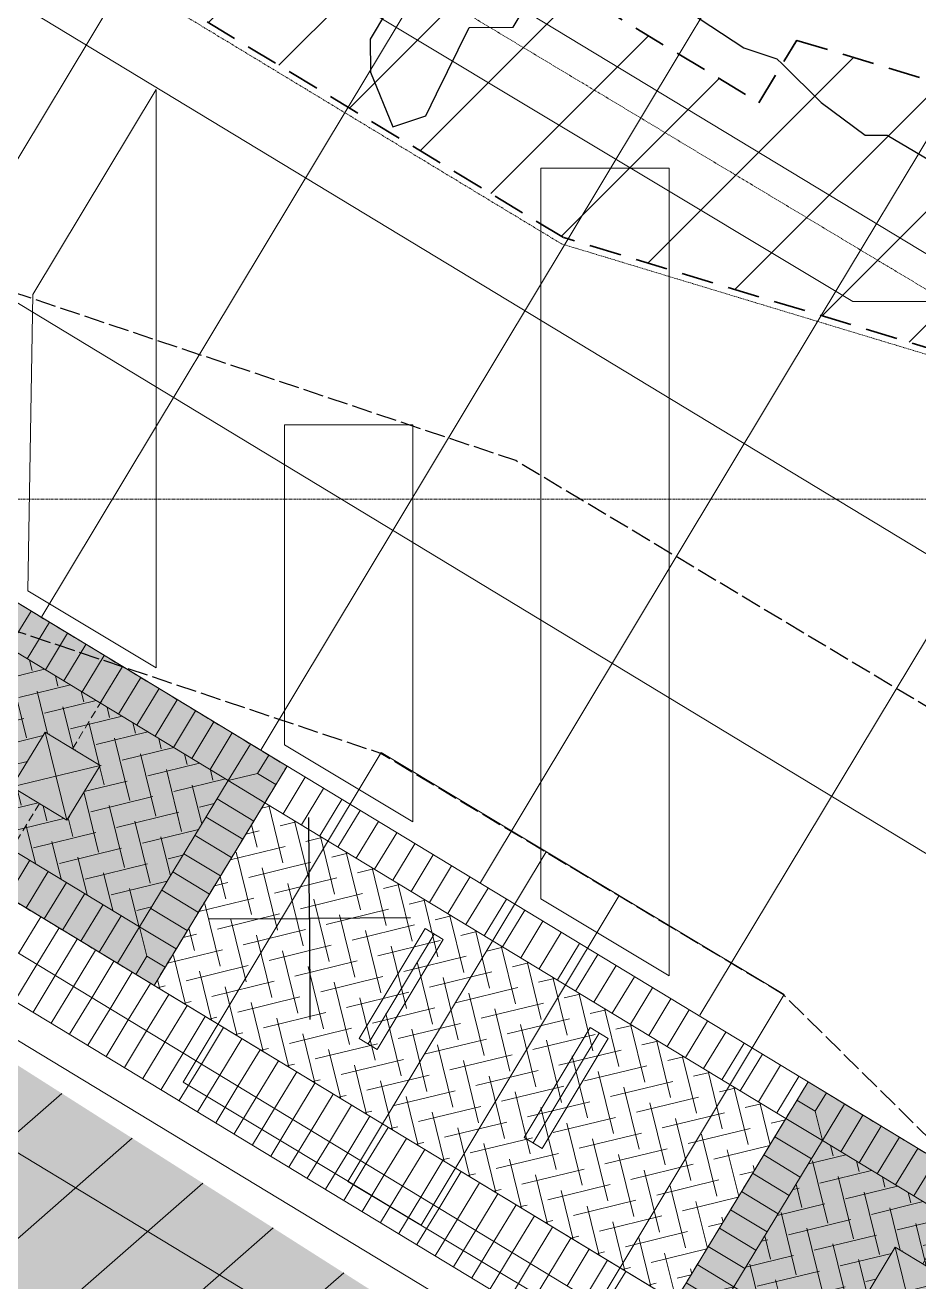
# Model space of a CAD drawing. Header units: inches. Extents: x 3268 to 7018, y 976 to 6708.
# Drawn here: x 4719.6 to 4886.8, y 1804.6 to 2039.9 of the extents above; entities that cross this region are included whole.
import ezdxf

# ---------------------------------------------------------------- set-up
doc = ezdxf.new("R2010")
doc.units = ezdxf.units.IN
doc.header["$MEASUREMENT"] = 0
for name, pattern in [('Double Dash 3_8_', [0.9999999999999999, 0.3749999999999999, -0.125, 0.125, -0.125, 0.125, -0.125]), ('Grid Line 1_2_', [0.8749999999999999, 0.4999999999999999, -0.125, 0.125, -0.125]), ('IMPORT-DASHED _2_', [8.999999999999996, 5.999999999999998, -2.999999999999999]), ('IMPORT-DASHED4', [2.25, 1.5, -0.7499999999999998]), ('IMPORT-EASEMENT2', [4.799999999999999, 3.839999999999999, -0.9599999999999999])]:
    doc.linetypes.add(name, pattern=pattern)
for name, color, linetype, lineweight in [('0-landscaping', 1, 'Continuous', 25), ('A-FLOR', 192, 'Continuous', 9), ('C-ANNO-5FT-PED-ZONE', 130, 'Continuous', 25), ('C-CURB-BACK', 40, 'Continuous', 13), ('C-CURB-FACE', 80, 'Continuous', 13), ('C-CURB-GUTR', 22, 'Continuous', 15), ('C-ESMT-STBK', 4, 'IMPORT-DASHED _2_', 35), ('C-PROP-LINE', 91, 'Double Dash 3_8_', 9), ('L-MASK', 245, 'Continuous', 35), ('L-PVMT-ASPH', 140, 'Continuous', 15), ('L-PVMT-ASPH-HATC', 252, 'Continuous', 15), ('L-PVMT-BRCK-HATC', 252, 'Continuous', 15), ('L-PVMT-BRICK', 20, 'Continuous', 13), ('L-PVMT-CONC-HATC', 252, 'Continuous', 15), ('L-PVMT-HATCH BOUND NPLOT', 45, 'Continuous', 15), ('L-SITE-BIKE', 2, 'Continuous', 15), ('L-SITE-TREE-GRAT', 250, 'Continuous', 13), ('S-GRID', 1, 'Continuous', 9), ('site_dwg', 8, 'Continuous', 9)]:
    doc.layers.add(name, color=color, linetype=linetype, lineweight=lineweight)
doc.layers.add('NPLT', color=200, linetype='Continuous', lineweight=13, plot=False)

# ---------------------------------------------------------------- blocks, each defined once
blk = doc.blocks.new('site_dwg_dec1-12649358-Overall Retail Plan Opt 2')
at = {"layer": '0-landscaping', "color": 213, "flags": 128}
for points in [[(60.9074027162768, 104.6776120617962), (64.43860575006862, 100.3534687985907), (70.36636846736296, 98.79674374690738), (73.20570484799667, 99.95289819289836), (77.32370079247436, 96.33575647164115), (80.53674968141972, 91.68841971690789), (82.96953078790271, 84.07638086805171), (86.18257967601845, 79.42904411461721), (78.56955985296939, 76.99082391922205), (75.85484602591355, 73.9002122233528), (73.38933504524344, 66.94063790206063), (77.38268007688588, 65.25797834102057), (80.22201645907448, 66.4141327858117), (88.73994106720589, 69.88249988785763), (92.8579086570479, 66.26538307328381), (100.344214094532, 68.66298705258667)], [(100.4709568346736, 68.70357835635444), (103.3102509482617, 69.8596846885623), (108.7069203667285, 61.4693198216687), (110.1102024863884, 54.76156640336421), (112.6675355198404, 45.21504708576548), (114.8511137823173, 41.47197085978996), (114.9126207461975, 40.51696648023243)], [(114.9126207461975, 40.51696648023243), (115.3494772018767, 33.73399749442842), (116.7527309637897, 27.02626898528547), (118.8117289361108, 25.21769812396314), (121.2444816820699, 17.6056841782979), (121.3690619716963, 15.67117881218155), (121.0073555575164, 10.43992103847495), (121.0570746178853, 8.638075565472944)], [(-9.471346453594377, 8.319387126080981), (0, 0), (8.319387121136968, 9.471346451995485)], [(9.471346454440207, -8.31938712430201), (0, 0), (-8.319387122217448, -9.471346449256087)]]:
    blk.add_lwpolyline(points, dxfattribs=at)
blk = doc.blocks.new('site_dwg_b1-12649367-Overall Retail Plan Opt 2')
at = {"layer": 'L-PVMT-BRCK-HATC', "color": 53}
blk.add_line((0, -7.990953345783054), (0, 0), dxfattribs=at)
blk = doc.blocks.new('site_dwg_b2-12649368-Overall Retail Plan Opt 2')
at = {"layer": 'L-PVMT-BRCK-HATC', "color": 53}
blk.add_line((0, 0), (0, 7.990953347180038), dxfattribs=at)
blk = doc.blocks.new('site_dwg_bike-12649374-Overall Retail Plan Opt 2')
at = {"layer": 'L-SITE-BIKE', "color": 53, "flags": 128}
blk.add_lwpolyline([(-24.00000000279396, -1.980000000447035), (0, -1.980000000447035), (0, 1.979999999050051), (-24.00000000279396, 1.979999999050051)], close=True, dxfattribs=at)
at = {"layer": 'NPLT', "color": 253}
blk.add_line((0, 0), (-24, 0), dxfattribs=at)
at = {"layer": 'NPLT', "color": 253, "flags": 128}
blk.add_lwpolyline([(-47.99999999999999, -25.98000000044703), (24.00000000279396, -25.98000000044703), (24.00000000279396, 25.97999999905005), (-48.0000000083819, 25.97999999905005)], close=True, dxfattribs=at)
blk = doc.blocks.new('site_dwg_tree_grate_pvr-V278-Overall Retail Plan Opt 2')
at = {"layer": 'L-MASK', "lineweight": 15}
blk.add_hatch(color=10, dxfattribs=at).paths.add_polyline_path([(36.00000000000272, 3.41060513164848e-12), (36.00000000000272, 48.00000000000272), (-35.99999999999726, 48.00000000000272), (-35.99999999999726, 2.728484105318784e-12)])
at = {"layer": 'L-PVMT-BRCK-HATC'}
h = blk.add_hatch(dxfattribs=at)
h.set_pattern_fill('FP_230', color=53, style=0, pattern_type=2)
h.set_pattern_definition([(135, (-28, 40), (-5.654025822367634, 4.440892098500626e-16), [11.995, -3.998]), (225, (-30.827, 42.827), (-5.654025822367634, -4.440892098500626e-16), [11.995, -3.998])])
h.paths.add_polyline_path([(28.00000000186537, 8.00000000093405), (28.00000000186537, 39.9999999990714), (-28.00000000185991, 39.9999999990714), (-27.99999999627266, 8.00000000093405)])
h.paths.add_polyline_path([(6.000000000002728, 18.00000000000272), (-6.000000005585206, 18.00000000000272), (-5.999999999997271, 30.00000000000272), (6.000000000002728, 30.00000000000272)])
at = {"layer": 'L-PVMT-BRCK-HATC', "color": 53}
for p, q in [((-24, 40.00000000186264), (-24, 47.99999999999999)), ((-19.99999999813735, 40.00000000046565), (-19.99999999813735, 47.99999999999999)), ((-16.00000000186264, 40.00000000046565), (-16.00000000186264, 47.99999999999999)), ((-12, 40.00000000046565), (-12, 47.99999999999999)), ((-7.999999998137354, 39.99999999906867), (-7.999999998137354, 47.99999999999999)), ((-4.000000001862644, 40.00000000046565), (-4.000000001862644, 47.99999999999999)), ((0, 39.99999999906867), (0, 47.99999999999999)), ((4.000000001862644, 40.00000000046565), (4.000000001862644, 47.99999999999999)), ((7.999999998137354, 39.99999999906867), (7.999999998137354, 47.99999999999999)), ((12, 40.00000000186264), (12, 47.99999999999999)), ((15.99999999627471, 39.99999999906867), (15.99999999627471, 47.99999999999999)), ((20.00000000372529, 40.00000000186264), (20.00000000372529, 47.99999999999999)), ((24, 39.99999999906867), (24, 47.99999999999999)), ((31.99999999813735, 44.00000000093132), (28.00000000186264, 40.00000000186264)), ((-28.00000001303851, 36.00000000139698), (-36.00000001117586, 36.00000000139698)), ((28.00000000186264, 35.99999999999999), (35.99999999999999, 35.99999999999999)), ((-28.00000001303851, 31.99999999953434), (-36.00000001117586, 31.99999999953434)), ((27.99999999627471, 32.00000000093132), (35.99999999999999, 32.00000000093132)), ((-28.00000001303851, 28.00000000046566), (-36.00000001117586, 28.00000000046566)), ((28.00000000186264, 28.00000000046566), (35.99999999999999, 28.00000000046566)), ((-28.00000001303851, 24), (-36.00000001117586, 24)), ((27.99999999627471, 24), (35.99999999999999, 24)), ((-28.00000001303851, 20.00000000093132), (-36.00000001117586, 20.00000000093132)), ((28.00000000186264, 20.00000000093132), (35.99999999999999, 20.00000000093132)), ((-28.00000001303851, 16.00000000046566), (-36.00000001117586, 16.00000000046566)), ((27.99999999627471, 15.99999999906868), (35.99999999999999, 15.99999999906868)), ((-28.00000001303851, 12), (-36.0000000167638, 12)), ((28.00000000186264, 12.00000000139698), (35.99999999999999, 12.00000000139698)), ((-24, 8.00000000093132), (-24, 0)), ((-19.99999999813735, 8.00000000093132), (-19.99999999813735, 0)), ((-16.00000000186264, 8.00000000093132), (-16.00000000186264, 0)), ((-12, 8.00000000093132), (-12, 0)), ((-7.999999998137354, 8.00000000093132), (-7.999999998137354, 0)), ((-4.000000001862644, 8.00000000093132), (-4.000000001862644, 0)), ((0, 8.00000000093132), (0, 0)), ((4.000000001862644, 8.00000000093132), (4.000000001862644, 0)), ((7.999999998137354, 8.00000000093132), (7.999999998137354, 0)), ((12, 8.00000000093132), (12, 0)), ((16.00000000186264, 8.00000000093132), (16.00000000186264, 0)), ((20.00000000372529, 8.00000000093132), (20.00000000372529, 0)), ((24, 7.999999999534338), (24, 0)), ((31.99999999254942, 3.999999987892806), (27.99999999068677, 7.999999991152435))]:
    blk.add_line(p, q, dxfattribs=at)
at = {"layer": 'L-PVMT-BRCK-HATC', "color": 53, "flags": 128}
for points in [[(-36.00000001117586, 44.00000000093132), (-32.00000001490115, 44.00000000093132), (-32.00000001490115, 47.99999999999999)], [(35.99999999999999, 40.00000000046565), (28.00000000186264, 40.00000000046565), (28.00000000186264, 48.00000000139698)], [(31.99999999813735, 47.99999999999999), (31.99999999813735, 44.00000000093132), (35.99999999999999, 44.00000000093132)], [(-32.00000001490115, 43.99999999953433), (-28.00000001303851, 40.00000000046565), (-36.00000001117586, 40.00000000046565)], [(35.99999999999999, 7.999999999534338), (28.00000000186264, 7.999999999534338), (28.00000000186264, 39.99999999906867), (-28.00000000186264, 39.99999999906867), (-28.00000000186264, 8.00000000093132), (28.00000000186264, 8.00000000093132), (28.00000000186264, 0)], [(-32.00000000372528, 3.999999987892806), (-28.00000001303851, 8.00000000093132), (-36.00000001117586, 8.00000000093132)], [(-36.00000000558793, 3.999999987892806), (-32.00000000372528, 3.999999987892806), (-32.00000000372528, 0)], [(35.99999998882412, 3.999999985098838), (31.99999999254942, 3.999999985098838), (31.99999999254942, -1.257285475730896e-08)]]:
    blk.add_lwpolyline(points, dxfattribs=at)
for points in [[(-28.00000001303851, 47.99999999999999), (-28.00000001303851, 39.99999999906867)], [(-28.00000000745058, 0), (-28.00000000745058, 8.00000000093132)]]:
    blk.add_lwpolyline(points, close=True, dxfattribs=at)
at = {"layer": 'L-SITE-TREE-GRAT', "color": 253, "linetype": 'IMPORT-DASHED4'}
for p, q in [((0, 30), (0, 47.99999999860301)), ((0, 18), (0, 0))]:
    blk.add_line(p, q, dxfattribs=at)
at = {"layer": 'L-SITE-TREE-GRAT', "color": 253, "linetype": 'IMPORT-DASHED4', "flags": 128}
blk.add_lwpolyline([(35.99999999999999, 0), (35.99999999999999, 47.99999999999999), (-35.99999999999999, 47.99999999999999), (-35.99999999999999, 0)], close=True, dxfattribs=at)
at = {"layer": 'L-SITE-TREE-GRAT', "color": 253, "flags": 128}
for points in [[(-35.99999999999999, 47.99999999999999), (35.99999999999999, 47.99999999999999), (35.99999999999999, 0), (-35.99999999999999, 0)], [(-6.000000005587935, 18), (5.999999999999999, 18), (5.999999999999999, 30), (-5.999999999999999, 30)]]:
    blk.add_lwpolyline(points, close=True, dxfattribs=at)
at = {"layer": 'NPLT', "color": 253}
for p, q in [((5.999999999999999, 30), (-6.000000005587935, 18)), ((-5.999999999999999, 30), (5.999999999999999, 18))]:
    blk.add_line(p, q, dxfattribs=at)
blk = doc.blocks.new('site_dwg-12440225-Overall Retail Plan Opt 2')
at = {"layer": 'C-ESMT-STBK'}
h = blk.add_hatch(dxfattribs=at)
h.set_pattern_fill('FP_236', color=43, style=0, pattern_type=2)
h.set_pattern_definition([(41.19300000000002, (24349227.445, 9821790.73), (-9.878962955707756, 11.2874306606842), [])])
h.paths.add_polyline_path([(24340754.41764874, 9814238.256800799), (24341007.28369483, 9818038.207201697), (24340597.61508091, 9818336.289935663), (24339080.54507963, 9818175.041572), (24339041.04656363, 9818170.586227996), (24338991.68861391, 9818164.27902802), (24338951.70183868, 9818158.637384389), (24338912.96937073, 9818152.689061128), (24338874.36010189, 9818146.280125272), (24338835.87236292, 9818139.411975248), (24338797.50579851, 9818132.085986648), (24338766.50818425, 9818125.853604812), (24338766.89231019, 9818124.002092425), (24338807.18576453, 9818132.259389622), (24338846.06993594, 9818139.731584428), (24338885.04424, 9818146.727429258), (24338924.10287013, 9818153.245822722), (24338956.51865115, 9818158.316607647), (24338953.32382087, 9818110.342748318), (24338969.07279708, 9818112.710400388), (24339007.86497075, 9818118.055290567), (24339046.71994471, 9818122.92269113), (24339092.45343486, 9818128.037917001), (24340292.99008468, 9818255.650188034), (24340584.31472673, 9818286.605874758), (24340934.68922023, 9818031.666679043), (24340687.3560084, 9814314.861073798), (24339595.34670922, 9814726.863514047), (24339587.50957331, 9814715.68687136), (24338715.45843181, 9815327.180653278), (24338691.60180446, 9815293.158049863), (24339013.48739237, 9815068.288049085), (24339549.36884944, 9814692.907733086), (24340725.61240819, 9814249.124683892)])
h.paths.add_polyline_path([(24338722.46981283, 9815337.179779818), (24338763.80719084, 9815396.132170605), (24338658.92817304, 9815468.79891386), (24338617.74228099, 9815409.741564125), (24338722.19139668, 9815337.372683933)])
at = {"layer": 'L-PVMT-ASPH'}
blk.add_hatch(color=10, dxfattribs=at).paths.add_polyline_path([(24339487.97244508, 9814463.07204914), (24339509.14502984, 9814492.187709099), (24338971.2394734, 9814887.407224927), (24338950.06688864, 9814858.291564964), (24339182.17521949, 9814687.752813248)])
at = {"layer": 'L-PVMT-ASPH-HATC'}
h = blk.add_hatch(dxfattribs=at)
h.set_pattern_fill('FP_235', color=53, style=0, pattern_type=2)
h.set_pattern_definition([(37.38599999999999, (24339143.708, 9814463.072), (-9.107725642244493, 11.91844510100215), [])])
h.paths.add_polyline_path([(24339487.97244508, 9814463.07204914), (24339509.14502984, 9814492.187709099), (24338971.2394734, 9814887.407224927), (24338950.06688864, 9814858.291564964), (24339182.17521949, 9814687.752813248)])
at = {"layer": 'L-PVMT-BRCK-HATC'}
h = blk.add_hatch(dxfattribs=at)
h.set_pattern_fill('FP_233', color=53, style=0, pattern_type=2)
h.set_pattern_definition([(279.962, (24338878.036, 9815027.526), (4.629354942737908, -3.246087000397262), [11.995, -3.998]), (9.962, (24338878.727, 9815023.588), (4.629354942737908, -3.246087000397263), [11.995, -3.998])])
h.paths.add_polyline_path([(24339556.92867513, 9814492.857027493), (24339579.89368341, 9814525.607728165), (24339486.5541865, 9814591.05800175), (24339463.58917798, 9814558.3073008), (24339502.80713666, 9814530.80740855)])
at = {"layer": 'C-ANNO-5FT-PED-ZONE', "color": 213, "linetype": 'IMPORT-EASEMENT2', "flags": 128}
for points in [[(24341173.43156312, 9817974.569704888), (24341064.86211379, 9817879.53891328), (24341058.60739409, 9817785.539047208), (24341020.66169335, 9817759.050960105), (24341002.73584636, 9817494.243455587), (24341098.03372912, 9817385.653583419), (24341049.7296923, 9816657.855822798), (24340942.84306337, 9816588.119622858), (24340903.15724013, 9815991.696087312), (24340997.75345884, 9815877.316419568), (24340956.93820208, 9815281.87627089), (24340851.85462972, 9815190.060175546), (24340840.21389879, 9815028.451841284), (24340816.31959692, 9814987.856953233), (24340807.91752753, 9814861.58536387), (24340828.33680849, 9814837.590900285), (24340814.20948071, 9814639.141274119), (24340820.32276781, 9814572.244142456), (24340784.23728234, 9814041.25000657), (24340346.67693986, 9814070.985885575), (24339654.20889217, 9814556.549067944), (24339621.08674325, 9814593.99079329), (24339537.64412129, 9814651.844636435), (24339442.83972673, 9814690.826514924), (24339354.14331621, 9814753.02102556), (24339330.46229357, 9814798.298159737), (24339230.23757831, 9814867.973883716), (24339182.6163684, 9814867.152440649), (24339131.69313189, 9814915.47795062), (24338893.2467398, 9815077.690702066), (24338651.59712844, 9815247.640438044), (24338560.99241732, 9815303.182211477)], [(24340893.31874154, 9815000.390094232), (24340875.24280314, 9814969.680232948), (24340869.40288803, 9814881.91431137), (24340889.92706264, 9814857.796588449), (24340874.40430799, 9814639.745099468), (24340880.50876207, 9814572.944626614), (24340840.03109242, 9813977.31996076), (24340325.92286136, 9814012.25790799), (24339613.96231484, 9814511.489359668), (24339580.94692304, 9814548.810405312), (24339508.80653985, 9814598.827990033), (24339413.85344962, 9814637.871009542), (24339307.74243177, 9814712.276758194), (24339284.12095693, 9814757.44003944), (24339211.89866129, 9814807.648620464), (24339161.49360283, 9814806.779157344), (24339151.81188077, 9814813.668659829), (24339093.9211708, 9814868.606214345), (24338859.11244131, 9815028.344299465), (24338618.62753263, 9815197.47491178), (24338556.48951734, 9815235.566259611)]]:
    blk.add_lwpolyline(points, dxfattribs=at)
at = {"layer": 'C-CURB-BACK', "color": 253, "flags": 128}
blk.add_lwpolyline([(24340401.93921543, 9813880.788470147), (24338872.43439575, 9814953.287384562), (24338868.98964451, 9814948.374779465)], dxfattribs=at)
at = {"layer": 'C-CURB-FACE', "color": 253}
blk.add_line((24338868.9896445, 9814948.374779465), (24340398.49446417, 9813875.875865046), dxfattribs=at)
at = {"layer": 'C-CURB-GUTR', "color": 53, "flags": 128}
blk.add_lwpolyline([(24338550.76025077, 9815149.53507655), (24338858.65539077, 9814933.636964172), (24340388.16021044, 9813861.138049757)], dxfattribs=at)
at = {"layer": 'C-ESMT-STBK', "color": 43}
for p, q in [((24339587.50082678, 9814715.689215513), (24339595.33796268, 9814726.865858201)), ((24339595.34664712, 9814726.862581663), (24339630.4887624, 9814713.603869248)), ((24339627.15598565, 9814663.558593187), (24339549.36878735, 9814692.906800706))]:
    blk.add_line(p, q, dxfattribs=at)
at = {"layer": 'C-ESMT-STBK', "color": 43, "flags": 128}
for points in [[(24339549.36010291, 9814692.910077242), (24339038.59252975, 9815050.698335228), (24338937.60771774, 9815121.437320769), (24338691.59305793, 9815293.160394015), (24338695.51113642, 9815298.748075316)], [(24339432.81026407, 9814824.159263048), (24339528.54956559, 9814757.02623046), (24339587.50082678, 9814715.689215513)]]:
    blk.add_lwpolyline(points, dxfattribs=at)
at = {"layer": 'L-PVMT-BRCK-HATC', "color": 53, "flags": 128}
blk.add_lwpolyline([(24339486.55418647, 9814591.058001768), (24339579.8936834, 9814525.607728172), (24339556.92867513, 9814492.857027492), (24339463.58917798, 9814558.3073008), (24339486.5541865, 9814591.05800175), (24339579.89368341, 9814525.607728167)], dxfattribs=at)
at = {"layer": 'L-PVMT-BRICK', "color": 253}
for p, q in [((24339643.43794598, 9814490.820852935), (24338878.03558043, 9815027.526063398)), ((24339785.59424329, 9814332.515215315), (24338881.62039908, 9814966.387664825)), ((24339781.00124163, 9814325.965075186), (24338877.02739741, 9814959.837524693))]:
    blk.add_line(p, q, dxfattribs=at)
at = {"layer": 'L-PVMT-CONC-HATC', "color": 53}
for p, q in [((24339657.33617427, 9814598.324723126), (24338933.15160037, 9815106.127744965)), ((24340339.75004442, 9814061.186895564), (24338905.5935904, 9815066.826904181)), ((24339628.0819323, 9814677.462691434), (24339254.65842474, 9814939.309729325)), ((24339573.20074652, 9814725.720315514), (24339631.11391226, 9814809.025248213)), ((24339510.74100857, 9814719.966200816), (24339533.89958476, 9814753.278550545)), ((24339407.93119161, 9814656.170696514), (24339471.4267039, 9814747.505530486)), ((24339550.19809356, 9814692.632252853), (24339573.20074652, 9814725.720315514)), ((24339447.23235337, 9814628.612461474), (24339510.74100857, 9814719.966200816)), ((24339596.48980536, 9814675.129543066), (24339624.74432771, 9814715.77213363)), ((24339486.53351512, 9814601.054226432), (24339550.19809356, 9814692.632252853)), ((24339525.83467688, 9814573.49599139), (24339596.48980536, 9814675.129543066)), ((24339565.13583863, 9814545.937756348), (24339642.80210605, 9814657.65644928))]:
    blk.add_line(p, q, dxfattribs=at)
at = {"layer": 'L-PVMT-HATCH BOUND NPLOT', "color": 61}
blk.add_line((24339536.90635214, 9814569.66858333), (24339545.29645983, 9814695.76040671), dxfattribs=at)
at = {"layer": 'L-PVMT-HATCH BOUND NPLOT', "color": 61, "flags": 128}
for points in [[(24339444.94788378, 9814633.597643038), (24339467.93750087, 9814617.615378112), (24339475.12469837, 9814725.629109547), (24339449.5577249, 9814688.852411581)], [(24339490.92711796, 9814601.633113187), (24339494.90619794, 9814661.433233695), (24339518.8532434, 9814659.83980531), (24339513.91673506, 9814585.650848258)]]:
    blk.add_lwpolyline(points, close=True, dxfattribs=at)
for points in [[(24339545.29645983, 9814695.76040671), (24339545.98714562, 9814706.140467837), (24339569.93419108, 9814704.547039457), (24339568.67504048, 9814685.623731175)], [(24339568.67504048, 9814685.623731175), (24339559.89596924, 9814553.686318401), (24339536.90635214, 9814569.66858333)]]:
    blk.add_lwpolyline(points, dxfattribs=at)
at = {"xscale": 1.5, "yscale": 1.5, "zscale": 1.5, "rotation": 37.81158375857705}
blk.add_blockref('site_dwg_dec1-12649358-Overall Retail Plan Opt 2', (24339493.43298167, 9814568.902254827), dxfattribs=at)
for name, p, rotation in [('site_dwg_tree_grate_pvr-V278-Overall Retail Plan Opt 2', (24339434.11354758, 9814578.975808552), 324.9616070893673), ('site_dwg_bike-12649374-Overall Retail Plan Opt 2', (24339516.53700572, 9814564.433693815), 55.19316529366417), ('site_dwg_b2-12649368-Overall Retail Plan Opt 2', (24339489.82925654, 9814588.76150094), 324.9616071033907), ('site_dwg_b2-12649368-Overall Retail Plan Opt 2', (24339493.10432661, 9814586.465000112), 324.9616071033907), ('site_dwg_b2-12649368-Overall Retail Plan Opt 2', (24339496.37939667, 9814584.168499283), 324.9616071033907), ('site_dwg_b2-12649368-Overall Retail Plan Opt 2', (24339499.65446674, 9814581.871998457), 324.9616071033907), ('site_dwg_b2-12649368-Overall Retail Plan Opt 2', (24339502.92953681, 9814579.575497627), 324.9616071033907), ('site_dwg_b2-12649368-Overall Retail Plan Opt 2', (24339506.20460688, 9814577.2789968), 324.9616071033907), ('site_dwg_b2-12649368-Overall Retail Plan Opt 2', (24339509.47967694, 9814574.982495973), 324.9616071033907), ('site_dwg_bike-12649374-Overall Retail Plan Opt 2', (24339546.09592618, 9814543.884479202), 55.19316529366417), ('site_dwg_b2-12649368-Overall Retail Plan Opt 2', (24339512.75474701, 9814572.685995145), 324.9616071033907), ('site_dwg_b2-12649368-Overall Retail Plan Opt 2', (24339516.02981708, 9814570.389494317), 324.9616071033907), ('site_dwg_b2-12649368-Overall Retail Plan Opt 2', (24339438.71269263, 9814565.980073828), 324.961607044653), ('site_dwg_b2-12649368-Overall Retail Plan Opt 2', (24339519.30488715, 9814568.092993489), 324.9616071033907), ('site_dwg_b2-12649368-Overall Retail Plan Opt 2', (24339441.98776269, 9814563.683572996), 324.961607044653), ('site_dwg_b2-12649368-Overall Retail Plan Opt 2', (24339522.57995722, 9814565.796492662), 324.9616071033907), ('site_dwg_b2-12649368-Overall Retail Plan Opt 2', (24339445.26283276, 9814561.387072166), 324.961607044653), ('site_dwg_b2-12649368-Overall Retail Plan Opt 2', (24339525.85502728, 9814563.499991834), 324.9616071033907), ('site_dwg_b2-12649368-Overall Retail Plan Opt 2', (24339529.13009735, 9814561.203491006), 324.9616071033907), ('site_dwg_b2-12649368-Overall Retail Plan Opt 2', (24339448.53790282, 9814559.090571335), 324.961607044653), ('site_dwg_b2-12649368-Overall Retail Plan Opt 2', (24339532.40516742, 9814558.906990178), 324.9616071033907), ('site_dwg_b1-12649367-Overall Retail Plan Opt 2', (24339441.98776269, 9814563.683572996), 324.961607044653), ('site_dwg_b2-12649368-Overall Retail Plan Opt 2', (24339451.81297289, 9814556.794070505), 324.961607044653), ('site_dwg_b2-12649368-Overall Retail Plan Opt 2', (24339535.68023749, 9814556.61048935), 324.9616071033907), ('site_dwg_b1-12649367-Overall Retail Plan Opt 2', (24339445.26283276, 9814561.387072166), 324.961607044653), ('site_dwg_b2-12649368-Overall Retail Plan Opt 2', (24339455.08804296, 9814554.497569673), 324.961607044653), ('site_dwg_b2-12649368-Overall Retail Plan Opt 2', (24339538.95530755, 9814554.313988522), 324.9616071033907), ('site_dwg_b1-12649367-Overall Retail Plan Opt 2', (24339448.53790282, 9814559.090571335), 324.961607044653), ('site_dwg_b2-12649368-Overall Retail Plan Opt 2', (24339458.36311302, 9814552.20106884), 324.961607044653), ('site_dwg_b2-12649368-Overall Retail Plan Opt 2', (24339542.23037762, 9814552.017487694), 324.9616071033907), ('site_dwg_b1-12649367-Overall Retail Plan Opt 2', (24339451.81297289, 9814556.794070505), 324.961607044653), ('site_dwg_b2-12649368-Overall Retail Plan Opt 2', (24339461.63818308, 9814549.90456801), 324.961607044653), ('site_dwg_b2-12649368-Overall Retail Plan Opt 2', (24339545.50544769, 9814549.720986867), 324.9616071033907), ('site_dwg_b1-12649367-Overall Retail Plan Opt 2', (24339455.08804296, 9814554.497569673), 324.961607044653), ('site_dwg_b2-12649368-Overall Retail Plan Opt 2', (24339464.91325315, 9814547.60806718), 324.961607044653), ('site_dwg_b2-12649368-Overall Retail Plan Opt 2', (24339548.78051776, 9814547.42448604), 324.9616071033907), ('site_dwg_b1-12649367-Overall Retail Plan Opt 2', (24339458.36311302, 9814552.20106884), 324.961607044653), ('site_dwg_b2-12649368-Overall Retail Plan Opt 2', (24339468.18832322, 9814545.311566347), 324.961607044653), ('site_dwg_b2-12649368-Overall Retail Plan Opt 2', (24339552.05558782, 9814545.127985211), 324.9616071033907), ('site_dwg_b1-12649367-Overall Retail Plan Opt 2', (24339461.63818308, 9814549.90456801), 324.961607044653), ('site_dwg_b2-12649368-Overall Retail Plan Opt 2', (24339471.46339328, 9814543.015065517), 324.961607044653), ('site_dwg_b2-12649368-Overall Retail Plan Opt 2', (24339555.33065789, 9814542.831484383), 324.9616071033907), ('site_dwg_b1-12649367-Overall Retail Plan Opt 2', (24339464.91325315, 9814547.60806718), 324.961607044653), ('site_dwg_b2-12649368-Overall Retail Plan Opt 2', (24339474.73846335, 9814540.718564685), 324.961607044653), ('site_dwg_b2-12649368-Overall Retail Plan Opt 2', (24339558.60572796, 9814540.534983557), 324.9616071033907), ('site_dwg_b1-12649367-Overall Retail Plan Opt 2', (24339468.18832322, 9814545.311566347), 324.961607044653), ('site_dwg_b2-12649368-Overall Retail Plan Opt 2', (24339478.01353341, 9814538.422063854), 324.961607044653), ('site_dwg_b2-12649368-Overall Retail Plan Opt 2', (24339561.88079803, 9814538.238482727), 324.9616071033907), ('site_dwg_b1-12649367-Overall Retail Plan Opt 2', (24339471.46339328, 9814543.015065517), 324.961607044653), ('site_dwg_b2-12649368-Overall Retail Plan Opt 2', (24339481.28860348, 9814536.125563024), 324.961607044653), ('site_dwg_b2-12649368-Overall Retail Plan Opt 2', (24339565.15586809, 9814535.941981899), 324.9616071033907), ('site_dwg_b1-12649367-Overall Retail Plan Opt 2', (24339474.73846335, 9814540.718564685), 324.961607044653), ('site_dwg_b2-12649368-Overall Retail Plan Opt 2', (24339484.56367354, 9814533.829062192), 324.961607044653), ('site_dwg_b2-12649368-Overall Retail Plan Opt 2', (24339568.43093816, 9814533.645481072), 324.9616071033907), ('site_dwg_b1-12649367-Overall Retail Plan Opt 2', (24339478.01353341, 9814538.422063854), 324.961607044653), ('site_dwg_b2-12649368-Overall Retail Plan Opt 2', (24339487.83874361, 9814531.53256136), 324.961607044653), ('site_dwg_b2-12649368-Overall Retail Plan Opt 2', (24339571.70600823, 9814531.348980244), 324.9616071033907), ('site_dwg_b1-12649367-Overall Retail Plan Opt 2', (24339481.28860348, 9814536.125563024), 324.961607044653), ('site_dwg_b2-12649368-Overall Retail Plan Opt 2', (24339491.11381367, 9814529.236060528), 324.961607044653), ('site_dwg_b2-12649368-Overall Retail Plan Opt 2', (24339574.9810783, 9814529.052479416), 324.9616071033907), ('site_dwg_b1-12649367-Overall Retail Plan Opt 2', (24339484.56367354, 9814533.829062192), 324.961607044653), ('site_dwg_b2-12649368-Overall Retail Plan Opt 2', (24339494.38888374, 9814526.939559698), 324.961607044653), ('site_dwg_b2-12649368-Overall Retail Plan Opt 2', (24339578.25614836, 9814526.755978588), 324.9616071033907), ('site_dwg_b1-12649367-Overall Retail Plan Opt 2', (24339487.83874361, 9814531.53256136), 324.961607044653), ('site_dwg_b2-12649368-Overall Retail Plan Opt 2', (24339497.6639538, 9814524.643058866), 324.961607044653), ('site_dwg_tree_grate_pvr-V278-Overall Retail Plan Opt 2', (24339586.40430573, 9814472.188520037), 324.9616070893673), ('site_dwg_b1-12649367-Overall Retail Plan Opt 2', (24339491.11381367, 9814529.236060528), 324.961607044653), ('site_dwg_b2-12649368-Overall Retail Plan Opt 2', (24339500.93902387, 9814522.346558036), 324.961607044653), ('site_dwg_b1-12649367-Overall Retail Plan Opt 2', (24339494.38888374, 9814526.939559698), 324.961607044653), ('site_dwg_b2-12649368-Overall Retail Plan Opt 2', (24339504.21409393, 9814520.050057204), 324.961607044653), ('site_dwg_b1-12649367-Overall Retail Plan Opt 2', (24339497.6639538, 9814524.643058866), 324.961607044653), ('site_dwg_b2-12649368-Overall Retail Plan Opt 2', (24339507.489164, 9814517.753556374), 324.961607044653), ('site_dwg_b1-12649367-Overall Retail Plan Opt 2', (24339500.93902387, 9814522.346558036), 324.961607044653), ('site_dwg_b2-12649368-Overall Retail Plan Opt 2', (24339510.76423406, 9814515.457055543), 324.961607044653), ('site_dwg_b1-12649367-Overall Retail Plan Opt 2', (24339504.21409393, 9814520.050057204), 324.961607044653), ('site_dwg_b2-12649368-Overall Retail Plan Opt 2', (24339514.03930413, 9814513.16055471), 324.961607044653), ('site_dwg_b1-12649367-Overall Retail Plan Opt 2', (24339507.489164, 9814517.753556374), 324.961607044653), ('site_dwg_b2-12649368-Overall Retail Plan Opt 2', (24339517.3143742, 9814510.864053879), 324.961607044653), ('site_dwg_b1-12649367-Overall Retail Plan Opt 2', (24339510.76423406, 9814515.457055543), 324.961607044653), ('site_dwg_b2-12649368-Overall Retail Plan Opt 2', (24339520.58944426, 9814508.567553049), 324.961607044653), ('site_dwg_b1-12649367-Overall Retail Plan Opt 2', (24339514.03930413, 9814513.16055471), 324.961607044653), ('site_dwg_b2-12649368-Overall Retail Plan Opt 2', (24339523.86451432, 9814506.271052217), 324.961607044653), ('site_dwg_b1-12649367-Overall Retail Plan Opt 2', (24339517.3143742, 9814510.864053879), 324.961607044653), ('site_dwg_b2-12649368-Overall Retail Plan Opt 2', (24339527.13958439, 9814503.974551387), 324.961607044653), ('site_dwg_b1-12649367-Overall Retail Plan Opt 2', (24339520.58944426, 9814508.567553049), 324.961607044653), ('site_dwg_b2-12649368-Overall Retail Plan Opt 2', (24339530.41465446, 9814501.678050555), 324.961607044653), ('site_dwg_b1-12649367-Overall Retail Plan Opt 2', (24339523.86451432, 9814506.271052217), 324.961607044653), ('site_dwg_b2-12649368-Overall Retail Plan Opt 2', (24339533.68972452, 9814499.381549725), 324.961607044653), ('site_dwg_b1-12649367-Overall Retail Plan Opt 2', (24339527.13958439, 9814503.974551387), 324.961607044653), ('site_dwg_b2-12649368-Overall Retail Plan Opt 2', (24339536.96479459, 9814497.085048893), 324.961607044653), ('site_dwg_b1-12649367-Overall Retail Plan Opt 2', (24339530.41465446, 9814501.678050555), 324.961607044653), ('site_dwg_b2-12649368-Overall Retail Plan Opt 2', (24339540.23986465, 9814494.788548062), 324.961607044653), ('site_dwg_b1-12649367-Overall Retail Plan Opt 2', (24339533.68972452, 9814499.381549725), 324.961607044653), ('site_dwg_b2-12649368-Overall Retail Plan Opt 2', (24339543.51493471, 9814492.49204723), 324.961607044653)]:
    blk.add_blockref(name, p, dxfattribs=dict(rotation=rotation))
blk = doc.blocks.new('Family - ___-10568875-Overall Retail Plan Opt 2')
at = {"layer": 'C-PROP-LINE'}
for p, q in [((4383.497981648636, 2263.268724383593), (4819.920223202487, 1998.919552506506)), ((4819.920223202486, 1998.919552506506), (4958.323350172266, 1956.964229400227))]:
    blk.add_line(p, q, dxfattribs=at)

msp = doc.modelspace()

# ---------------------------------------------------------------- linework, layer by layer
at = {"layer": 'A-FLOR'}
for p, q in [((4501.404464369868, 2212.268855245278), (4874.403235769472, 1988.148582565594)), ((4874.403235769472, 1988.148582565594), (4899.875343047659, 1988.148582565594))]:
    msp.add_line(p, q, dxfattribs=at)
at = {"layer": 'S-GRID', "linetype": 'Grid Line 1_2_'}
for p, q in [((3268.129635848882, 2963.794832716439), (6229.945781511473, 1184.156149987814)), ((6788.078166544337, 1951.148582565572), (3735.34351031757, 1951.148582565582))]:
    msp.add_line(p, q, dxfattribs=at)

# ---------------------------------------------------------------- block references
at = {"layer": 'C-PROP-LINE'}
msp.add_blockref('Family - ___-10568875-Overall Retail Plan Opt 2', (0, 0), dxfattribs=at)
at = {"layer": 'site_dwg', "color": 53, "lineweight": 15, "rotation": 3.810000000000009}
msp.add_blockref('site_dwg-12440225-Overall Retail Plan Opt 2', (-23628768.691637, -11408316.78144797), dxfattribs=at)

doc.saveas('drawing.dxf')
